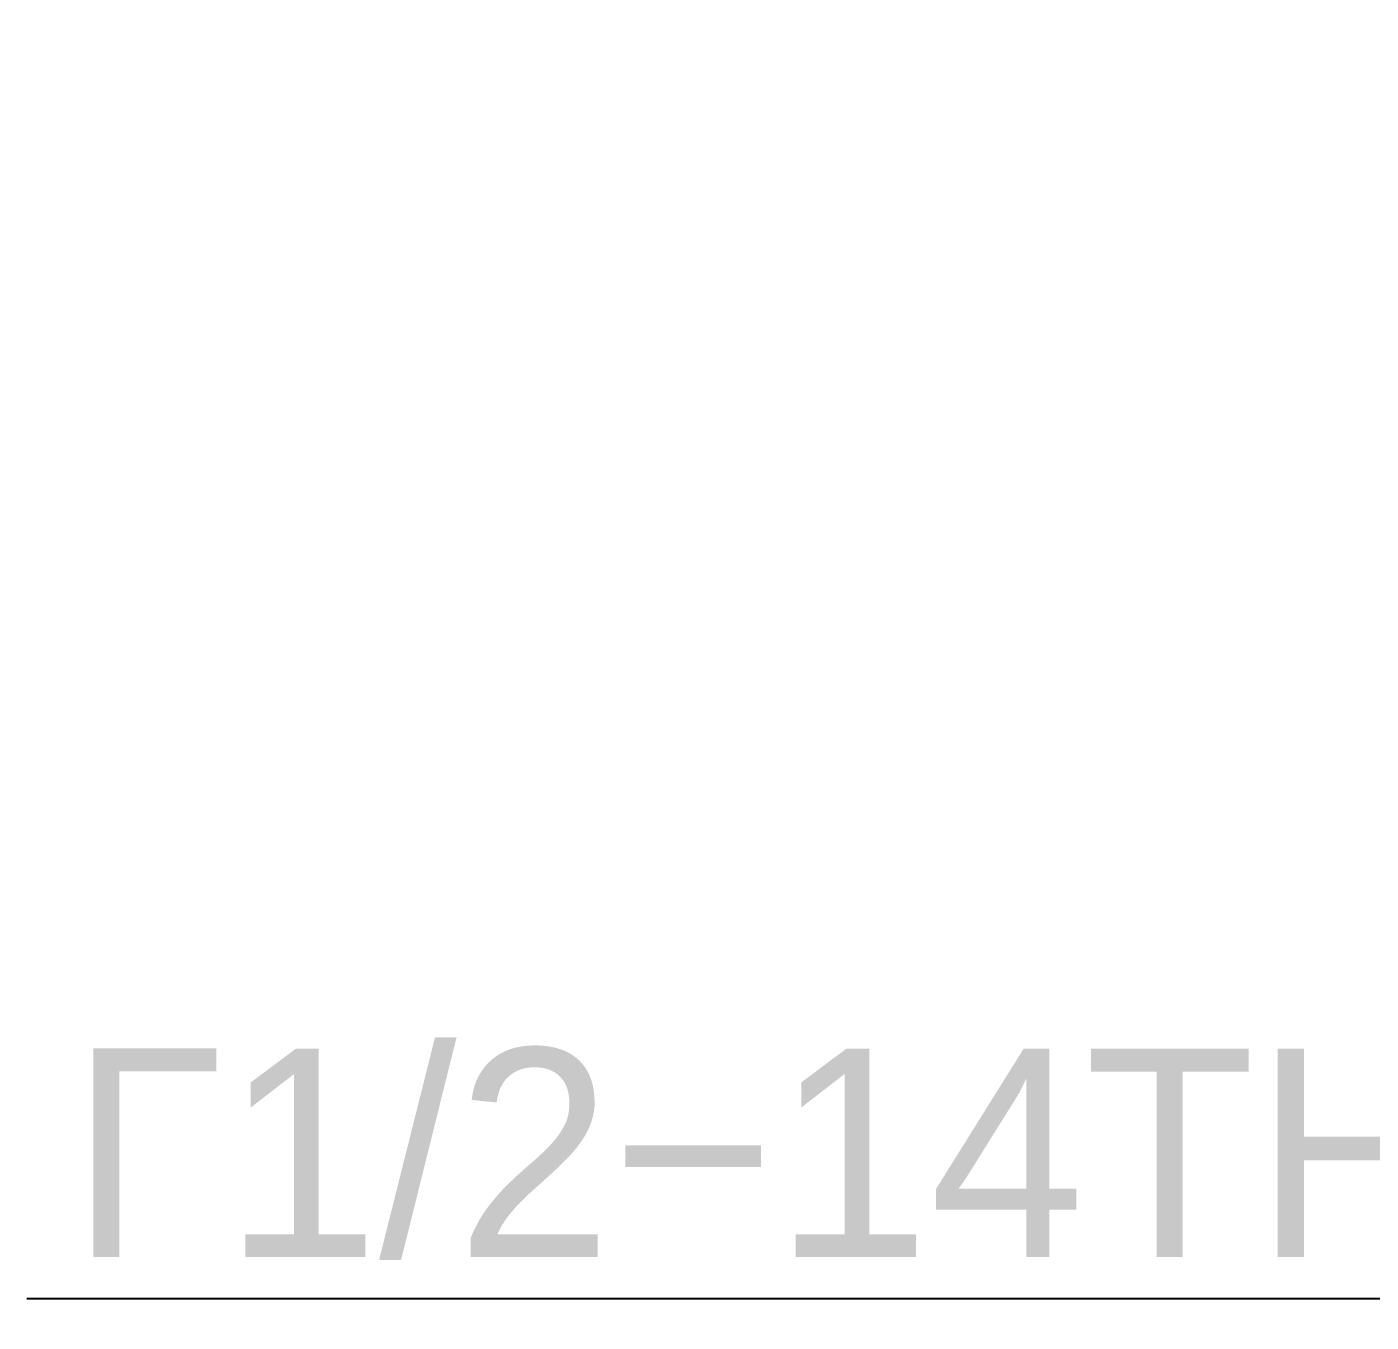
# Model space of a CAD drawing. Extents: x 6453 to 7582, y 0 to 827.
# Drawn here: x 6708.4 to 6772.8, y 123.1 to 185.3 of the extents above; entities that cross this region are included whole.
import ezdxf
from ezdxf import colors
from ezdxf.entities.mleader import LeaderData, LeaderLine
from ezdxf.math import Vec2, Vec3

# ---------------------------------------------------------------- set-up
doc = ezdxf.new("R2010")
doc.units = 0
doc.header["$LTSCALE"] = 30
doc.header["$MEASUREMENT"] = 0
doc.layers.get('0').update_dxf_attribs({"linetype": 'CONTINUOUS'})
doc.styles.get("Standard").update_dxf_attribs({"font": 'SYMBOL'})

msp = doc.modelspace()

# ---------------------------------------------------------------- leaders
at = {"ltscale": 0.5}
ml = msp.add_multileader_mtext('Standard', dxfattribs=at)
ml.set_content('G1/2-14TH', color=256)
ml.set_leader_properties(color=5)
ml.build(insert=Vec2(0, 0))
ml.multileader.update_dxf_attribs({"text_left_attachment_type": 6, "text_right_attachment_type": 6, "dogleg_length": 0.36, "arrow_head_size": 5})
ctx = ml.context
ctx.base_point, ctx.char_height, ctx.arrow_head_size, ctx.landing_gap_size, ctx.plane_origin = Vec3(6704.529, 124.258), 10, 5, 0.09, Vec3(6719.85, 91.214)
ctx.left_attachment, ctx.right_attachment, ctx.text_align_type = 6, 6, 2
notes = []
notes.append((ctx, [(1, (1, 1, 0), (6777.462, 124.258), (-1, 0), 0.45, [(0, [(6791.936, 185.263)], 0, [])])]))
ctx.mtext.insert, ctx.mtext.alignment, ctx.mtext.flow_direction = Vec3(6776.922, 136.258), 3, 5
for ctx, leaders in notes:
    for number, flags, end, landing, length, lines in leaders:
        leader = LeaderData()
        leader.index, (leader.has_last_leader_line, leader.has_dogleg_vector, leader.attachment_direction) = number, flags
        leader.last_leader_point, leader.dogleg_vector, leader.dogleg_length = Vec3(end), Vec3(landing), length
        for number, points, colour, breaks in lines:
            line = LeaderLine()
            line.index, line.vertices, line.color, line.breaks = number, Vec3.list(points), colors.encode_raw_color(colour), breaks
            leader.lines.append(line)
        ctx.leaders.append(leader)

doc.saveas('drawing.dxf')
